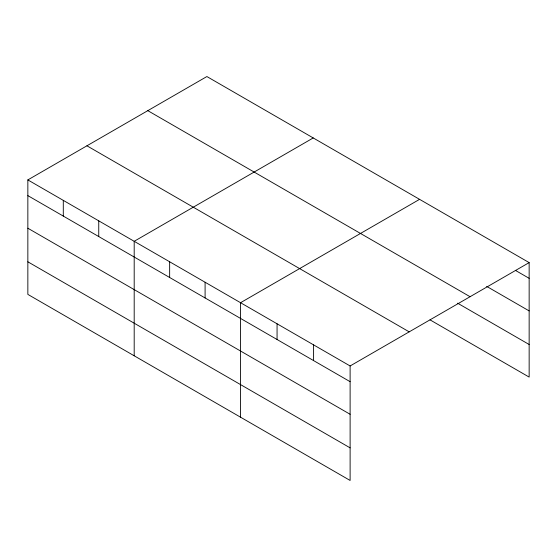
<?xml version="1.0" encoding="UTF-8"?>
<svg xmlns="http://www.w3.org/2000/svg" width="557" height="557" viewBox="0 0 557 557"><rect width="100%" height="100%" fill="white"/><g stroke="black" fill="none" stroke-linecap="round" stroke-linejoin="round"><path stroke-width="0.84" d="M27.85 179.911L350.116 365.97L350.116 480.454L27.85 294.395L27.85 179.911L206.884 76.546L529.15 262.605L529.15 377.089L430.018 319.857M313.236 137.941L134.195 241.306L134.195 355.798M419.581 199.343L240.547 302.709L240.547 417.2M350.116 365.97L529.15 262.605M515.733 270.57L529.15 278.319M486.665 286.382L529.15 310.91M147.807 110.655L470.066 296.714M457.596 303.182L529.15 344.498M86.934 145.802L409.193 331.854M27.85 195.625L350.116 381.684M27.85 228.224L350.116 414.276M27.85 261.804L350.116 447.863M313.591 344.88L313.591 360.595M277.066 323.791L277.066 339.512M205.094 282.239L205.094 297.96M169.648 261.776L169.648 277.49M98.749 220.844L98.749 236.558M63.296 200.374L63.296 216.095"/></g></svg>
